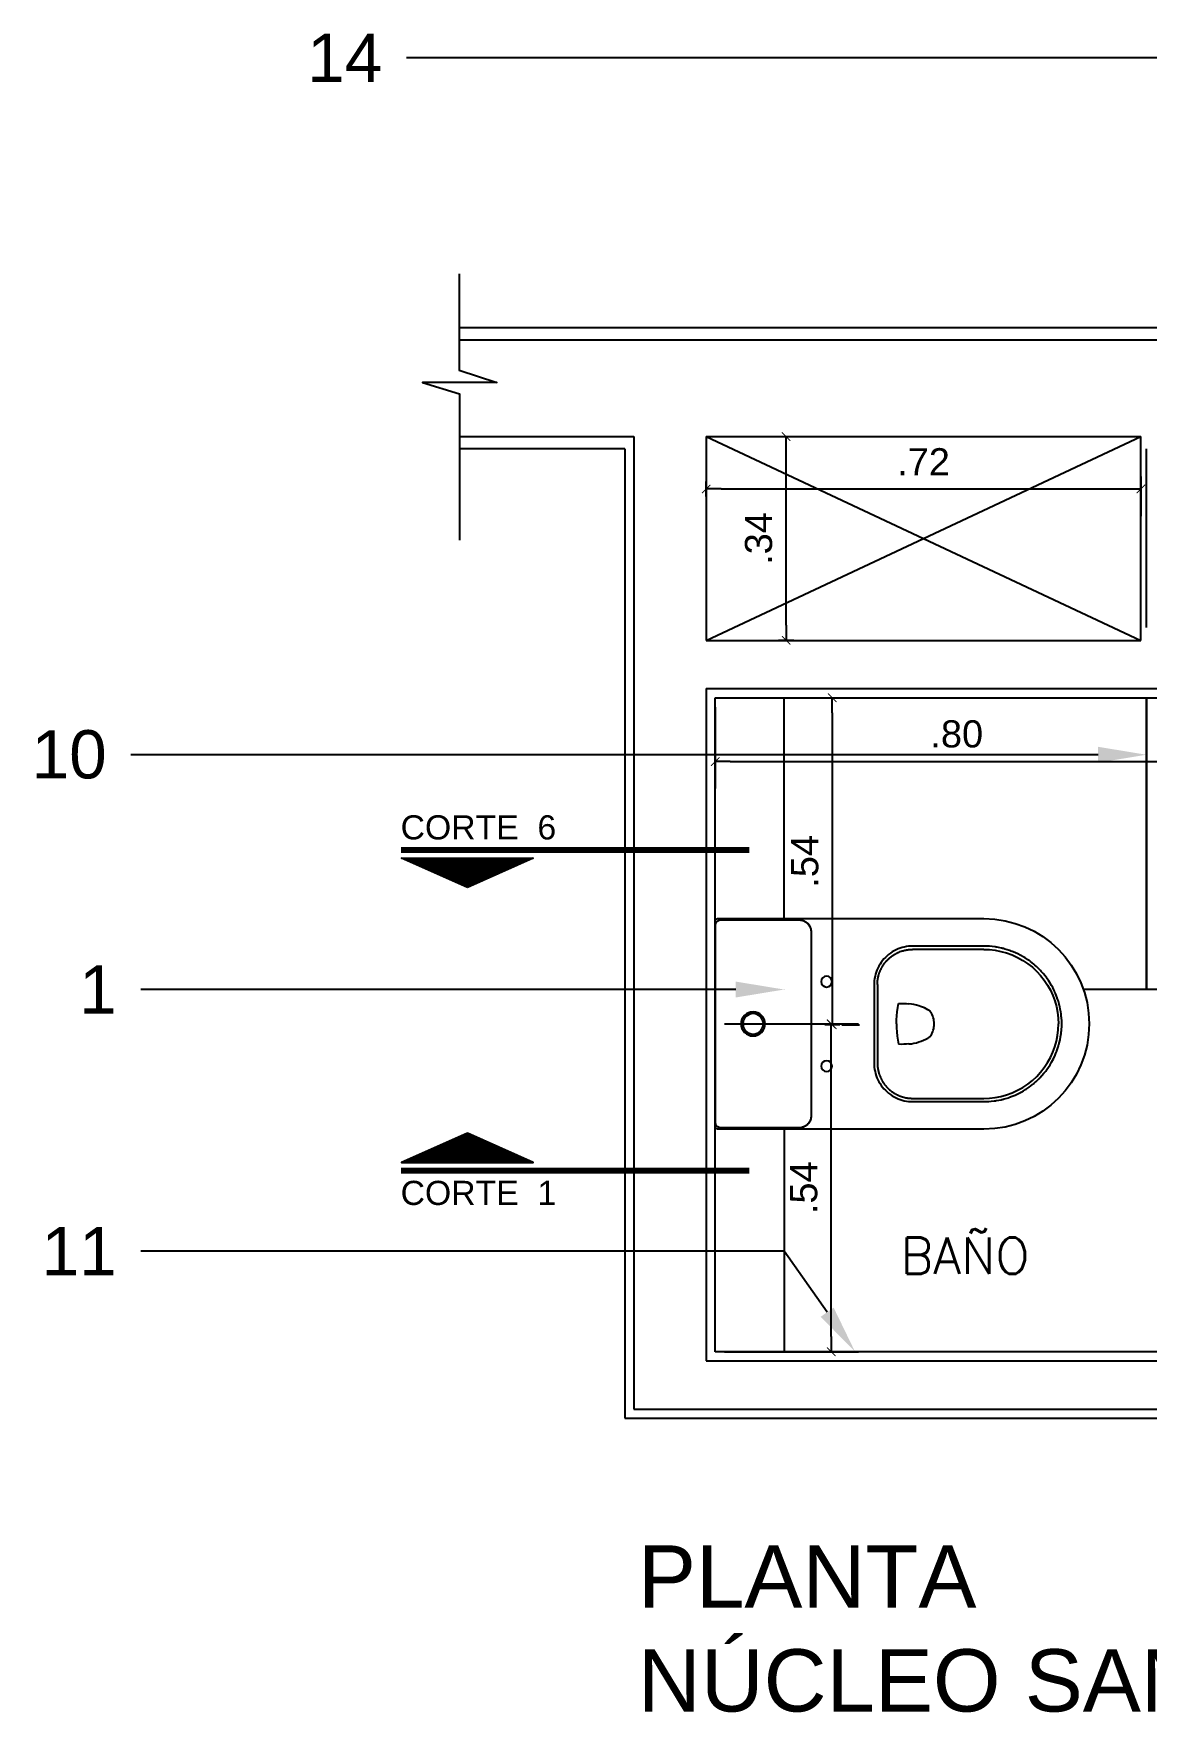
# Model space of a CAD drawing. Header units: metres. Extents: x 198 to 412, y -54 to 17.
# Drawn here: x 249.584 to 251.427, y -3.518 to -0.737 of the extents above; entities that cross this region are included whole.
import ezdxf
from ezdxf import colors
from ezdxf.entities.mleader import LeaderData, LeaderLine
from ezdxf.math import Vec2, Vec3

# ---------------------------------------------------------------- set-up
doc = ezdxf.new("R2010")
doc.units = ezdxf.units.M
doc.header["$LTSCALE"] = 10
doc.linetypes.add('HIDDEN', pattern=[0.375, 0.25, -0.125])
for name, color, linetype in [('02', 2, 'Continuous'), ('A-EQUIPAMIENTO FIJO', 1, 'Continuous'), ('A-MUROS', 6, 'Continuous'), ('A-Proyección', 1, 'HIDDEN'), ('A-Revoques', 1, 'Continuous'), ('A-Texto', 3, 'Continuous'), ('A-TEXTOS', 2, 'Continuous'), ('TCOTA', 1, 'Continuous'), ('Texto', 3, 'Continuous'), ('TM-REVEST', 252, 'Continuous')]:
    doc.layers.add(name, color=color, linetype=linetype)
doc.styles.add('ARIAL', font='arial.ttf')
doc.styles.get("Standard").update_dxf_attribs({"font": 'arial.ttf'})
doc.styles.add('T12', font='romans.shx', dxfattribs={"height": 0.12})
doc.dimstyles.new('ST-COTA-25', dxfattribs={"dimscale": 0.25, "dimtxt": 0.18, "dimasz": 0.1, "dimexe": 0.18, "dimexo": 0.0625, "dimgap": 0.09, "dimtad": 1, "dimzin": 4, "dimdsep": 46, "dimtxsty": 'ARIAL', "dimblk1": 'COTA_N', "dimblk2": 'COTA_N', "dimsah": 1, "dimcen": 0.09, "dimclrd": 8, "dimclre": 8, "dimclrt": 1, "dimadec": 0, "dimazin": 0, "dimtfac": 1, "dimtix": 1, "dimtmove": 0, "dimatfit": 3, "dimldrblk": 'COTA_N', "dimfxl": 0.18, "dimtolj": 1, "dimtzin": 0, "dimarcsym": 0})

# ---------------------------------------------------------------- blocks, each defined once
blk = doc.blocks.new('P230+cd23f_p')
at = {"layer": 'A-EQUIPAMIENTO FIJO'}
for p, q in [((-146.3, 0), (146.3, 0)), ((146.3, 0), (147.1, 0)), ((162.3, 0), (170.4, 0)), ((-174.4, -4), (-174.4, -445)), ((-172.3, -10), (-172.3, -138.8)), ((-172.3, -10), (-172.3, -10)), ((-172.3, -10), (-172.3, -138.8)), ((-170.4, 0), (-162.3, 0)), ((-162.3, 0), (-147.5, 0)), ((-147.5, 0), (-147.5, 0)), ((-147.5, 0), (-147.1, 0)), ((-147.1, 0), (-146.3, 0)), ((147.1, 0), (147.5, 0)), ((147.5, 0), (147.5, 0)), ((147.5, 0), (162.3, 0)), ((172.3, -138.8), (172.3, -10)), ((172.3, -10), (172.3, -10)), ((172.3, -138.8), (172.3, -10)), ((174.4, -445), (174.4, -4)), ((-172.3, -138.8), (-172.3, -138.8)), ((172.3, -138.8), (172.3, -138.8)), ((-152.3, -158.8), (152.3, -158.8)), ((-152.3, -158.8), (-152.3, -158.8)), ((-152.3, -158.8), (152.3, -158.8)), ((152.3, -158.8), (152.3, -158.8)), ((-65, -263.2), (65, -263.2)), ((-65, -268.6), (65, -268.6)), ((-33.8, -303.8), (-33.7, -303.5)), ((33.7, -303.5), (33.8, -303.8)), ((-128.8, -445), (-128.8, -327)), ((-123.4, -445), (-123.4, -327)), ((123.4, -327), (123.4, -445)), ((128.8, -327), (128.8, -445))]:
    blk.add_line(p, q, dxfattribs=at)
for points in [[(-172.3, -138.8, 0), (-172.2, -140.5, 0), (-172, -142.1, 0), (-171.7, -143.8, 0), (-171.2, -145.4, 0), (-170.6, -147, 0), (-169.8, -148.5, 0), (-168.9, -149.9, 0), (-167.9, -151.3, 0), (-166.8, -152.5, 0), (-165.6, -153.7, 0), (-164.3, -154.8, 0), (-162.9, -155.7, 0), (-161.5, -156.6, 0), (-159.9, -157.3, 0), (-158.3, -157.9, 0), (-156.7, -158.3, 0), (-155.3, -158.6, 0), (-153.8, -158.7, 0), (-152.3, -158.8, 0)], [(-172.3, -138.8, 0), (-172.3, -139.8, 0), (-172.2, -140.8, 0), (-172.1, -141.8, 0), (-171.9, -142.9, 0), (-171.7, -143.9, 0), (-171.4, -144.9, 0), (-171, -145.8, 0), (-170.6, -146.8, 0), (-170.2, -147.7, 0), (-169.7, -148.7, 0), (-169.2, -149.6, 0), (-168.6, -150.4, 0), (-168, -151.3, 0), (-167.3, -152.1, 0), (-166.6, -152.8, 0), (-165.8, -153.5, 0), (-165.1, -154.2, 0), (-164.2, -154.8, 0), (-163.4, -155.4, 0), (-162.5, -156, 0), (-161.6, -156.5, 0), (-160.7, -157, 0), (-159.7, -157.4, 0), (-158.7, -157.7, 0), (-157.7, -158, 0), (-156.7, -158.3, 0), (-155.7, -158.5, 0), (-154.7, -158.6, 0), (-153.6, -158.7, 0), (-152.6, -158.8, 0), (-152.4, -158.8, 0)], [(152.3, -158.8, 0), (154, -158.7, 0), (155.7, -158.5, 0), (157.3, -158.1, 0), (158.9, -157.7, 0), (160.5, -157, 0), (162, -156.3, 0), (163.5, -155.4, 0), (164.8, -154.4, 0), (166.1, -153.3, 0), (167.3, -152.1, 0), (168.3, -150.8, 0), (169.3, -149.4, 0), (170.1, -147.9, 0), (170.8, -146.4, 0), (171.4, -144.8, 0), (171.8, -143.2, 0), (172.1, -141.7, 0), (172.3, -140.3, 0), (172.3, -138.8, 0)], [(152.5, -158.8, 0), (153.3, -158.8, 0), (154.3, -158.7, 0), (155.4, -158.5, 0), (156.4, -158.4, 0), (157.4, -158.1, 0), (158.4, -157.8, 0), (159.4, -157.5, 0), (160.3, -157.1, 0), (161.3, -156.7, 0), (162.2, -156.2, 0), (163.1, -155.6, 0), (164, -155, 0), (164.8, -154.4, 0), (165.6, -153.7, 0), (166.4, -153, 0), (167.1, -152.3, 0), (167.7, -151.5, 0), (168.4, -150.7, 0), (169, -149.9, 0), (169.5, -149, 0), (170, -148.1, 0), (170.5, -147.1, 0), (170.9, -146.2, 0), (171.3, -145.2, 0), (171.6, -144.2, 0), (171.8, -143.2, 0), (172, -142.2, 0), (172.2, -141.1, 0), (172.3, -140.1, 0), (172.3, -139.1, 0), (172.3, -138.8, 0)], [(-128.8, -327, 0), (-128.7, -323.6, 0), (-128.5, -320.1, 0), (-128, -316.6, 0), (-127.3, -313.1, 0), (-126.4, -309.6, 0), (-125.3, -306.1, 0), (-124.1, -302.8, 0), (-122.6, -299.5, 0), (-120.9, -296.2, 0), (-119.1, -293.1, 0), (-117.1, -290.1, 0), (-114.9, -287.2, 0), (-112.6, -284.5, 0), (-110.1, -281.9, 0), (-107.5, -279.4, 0), (-104.8, -277, 0), (-101.9, -274.9, 0), (-98.9, -272.9, 0), (-95.8, -271.1, 0), (-92.5, -269.4, 0), (-89.2, -267.9, 0), (-85.9, -266.7, 0), (-82.4, -265.6, 0), (-78.9, -264.7, 0), (-75.4, -264, 0), (-71.9, -263.5, 0), (-68.4, -263.3, 0), (-65, -263.2, 0)], [(-65, -268.6, 0), (-66.2, -268.6, 0), (-67.6, -268.6, 0), (-68.7, -268.7, 0), (-69.9, -268.8, 0), (-71, -268.9, 0), (-71.9, -269, 0), (-73.1, -269.2, 0), (-74.2, -269.3, 0), (-75.2, -269.5, 0), (-76.1, -269.7, 0), (-77.4, -269.9, 0), (-78.8, -270.2, 0), (-80, -270.5, 0), (-81.2, -270.8, 0), (-82.3, -271.2, 0), (-83.1, -271.4, 0), (-83.9, -271.7, 0), (-84.7, -271.9, 0), (-85.5, -272.3, 0), (-86.3, -272.6, 0), (-87.2, -272.9, 0), (-88.2, -273.4, 0), (-89, -273.8, 0), (-89.6, -274, 0), (-90.2, -274.3, 0), (-90.9, -274.7, 0), (-91.7, -275.1, 0), (-92.4, -275.4, 0), (-92.8, -275.7, 0), (-93.5, -276.1, 0), (-94.1, -276.4, 0), (-94.7, -276.7, 0), (-95.3, -277.1, 0), (-95.9, -277.4, 0), (-96.7, -277.9, 0), (-97.2, -278.3, 0), (-98, -278.8, 0), (-98.8, -279.3, 0), (-99.7, -280, 0), (-100.6, -280.6, 0), (-101.2, -281.1, 0), (-101.9, -281.7, 0), (-102.3, -282, 0), (-102.9, -282.5, 0), (-103.7, -283.2, 0), (-104.3, -283.8, 0), (-104.7, -284.2, 0), (-105.1, -284.6, 0), (-105.5, -285, 0), (-105.9, -285.4, 0), (-106.3, -285.7, 0), (-106.7, -286.2, 0), (-107.5, -286.9, 0), (-108.4, -287.9, 0), (-109.2, -288.7, 0), (-109.8, -289.5, 0), (-110.5, -290.3, 0), (-111.1, -291.1, 0), (-111.8, -292, 0), (-112.5, -292.9, 0), (-113.1, -293.9, 0), (-113.7, -294.7, 0), (-114.4, -295.8, 0), (-114.8, -296.4, 0), (-115.1, -296.9, 0), (-115.4, -297.4, 0), (-115.7, -298, 0), (-116, -298.6, 0), (-116.3, -299.1, 0), (-116.4, -299.4, 0), (-116.6, -299.6, 0), (-116.7, -299.9, 0), (-116.9, -300.2, 0), (-117.1, -300.6, 0), (-117.4, -301.3, 0), (-117.7, -301.9, 0), (-118, -302.4, 0), (-118.2, -302.9, 0), (-118.4, -303.4, 0), (-118.7, -304.1, 0), (-119, -304.8, 0), (-119.7, -306.5, 0), (-120.3, -307.9, 0), (-120.8, -309.4, 0), (-121.2, -311, 0), (-121.6, -312.6, 0), (-122, -314.2, 0), (-122.3, -315.8, 0), (-122.5, -316.9, 0), (-122.7, -318, 0), (-122.9, -319.1, 0), (-123, -320.3, 0), (-123.1, -321.2, 0), (-123.2, -322.1, 0), (-123.3, -322.8, 0), (-123.3, -323.5, 0), (-123.3, -324.2, 0), (-123.4, -325.1, 0), (-123.4, -325.4, 0), (-123.4, -325.6, 0), (-123.4, -325.8, 0), (-123.4, -326.2, 0), (-123.4, -326.4, 0), (-123.4, -326.6, 0), (-123.4, -326.7, 0), (-123.4, -326.8, 0), (-123.4, -327, 0)], [(65, -263.2, 0), (68.4, -263.3, 0), (71.9, -263.5, 0), (75.4, -264, 0), (78.9, -264.7, 0), (82.4, -265.6, 0), (85.9, -266.7, 0), (89.2, -267.9, 0), (92.5, -269.4, 0), (95.8, -271.1, 0), (98.9, -272.9, 0), (101.9, -274.9, 0), (104.8, -277, 0), (107.5, -279.4, 0), (110.1, -281.9, 0), (112.6, -284.5, 0), (114.9, -287.2, 0), (117.1, -290.1, 0), (119.1, -293.1, 0), (120.9, -296.2, 0), (122.6, -299.5, 0), (124.1, -302.8, 0), (125.3, -306.1, 0), (126.4, -309.6, 0), (127.3, -313.1, 0), (128, -316.6, 0), (128.5, -320.1, 0), (128.7, -323.6, 0), (128.8, -327, 0)], [(65, -268.6, 0), (66.2, -268.6, 0), (67.6, -268.6, 0), (68.7, -268.7, 0), (69.9, -268.8, 0), (71, -268.9, 0), (71.9, -269, 0), (73.1, -269.2, 0), (74.2, -269.3, 0), (75.2, -269.5, 0), (76.1, -269.7, 0), (77.4, -269.9, 0), (78.8, -270.2, 0), (80, -270.5, 0), (81.2, -270.8, 0), (82.3, -271.2, 0), (83.1, -271.4, 0), (83.9, -271.7, 0), (84.7, -271.9, 0), (85.5, -272.3, 0), (86.3, -272.6, 0), (87.2, -272.9, 0), (88.3, -273.5, 0), (89.2, -273.9, 0), (89.8, -274.1, 0), (90.7, -274.6, 0), (91.6, -275, 0), (92.4, -275.4, 0), (92.9, -275.7, 0), (93.7, -276.2, 0), (94.3, -276.5, 0), (95.1, -276.9, 0), (95.7, -277.3, 0), (96.6, -277.8, 0), (97.2, -278.3, 0), (98, -278.8, 0), (98.8, -279.3, 0), (99.7, -280, 0), (100.6, -280.6, 0), (101.4, -281.3, 0), (102.1, -281.9, 0), (102.8, -282.4, 0), (103.8, -283.3, 0), (104.8, -284.2, 0), (105.6, -285, 0), (106.3, -285.7, 0), (106.8, -286.2, 0), (107.5, -286.9, 0), (108.5, -288, 0), (109.2, -288.8, 0), (109.9, -289.5, 0), (110.5, -290.3, 0), (111.1, -291.1, 0), (112, -292.2, 0), (112.8, -293.4, 0), (113.6, -294.6, 0), (114.4, -295.8, 0), (114.8, -296.6, 0), (115.2, -297.2, 0), (115.6, -297.9, 0), (116, -298.6, 0), (116.3, -299.1, 0), (116.5, -299.5, 0), (116.7, -299.8, 0), (116.8, -300.1, 0), (117.1, -300.6, 0), (117.5, -301.4, 0), (117.8, -302.1, 0), (118.1, -302.6, 0), (118.3, -303.2, 0), (118.7, -304, 0), (119, -304.8, 0), (119.8, -306.8, 0), (120.4, -308.4, 0), (121, -310.3, 0), (121.5, -312.1, 0), (121.9, -313.8, 0), (122.3, -315.8, 0), (122.5, -316.9, 0), (122.7, -318, 0), (122.9, -319.1, 0), (123, -320.3, 0), (123.1, -321.2, 0), (123.2, -322.1, 0), (123.3, -322.8, 0), (123.3, -323.5, 0), (123.3, -324.2, 0), (123.4, -325.1, 0), (123.4, -325.4, 0), (123.4, -325.7, 0), (123.4, -326.2, 0), (123.4, -326.4, 0), (123.4, -326.6, 0), (123.4, -326.7, 0), (123.4, -326.8, 0), (123.4, -327, 0)], [(0, -300, 0), (-6.7, -300.4, 0), (-13.4, -300.9, 0), (-20.2, -301.6, 0), (-27, -302.4, 0), (-33.7, -303.5, 0)], [(0, -300, 0), (6.7, -300.4, 0), (13.4, -300.9, 0), (20.2, -301.6, 0), (27, -302.4, 0), (33.7, -303.5, 0)], [(-23.5, -352.3, 0), (-25.1, -349.4, 0), (-26.5, -346.4, 0), (-27.8, -343.3, 0), (-29, -340.2, 0), (-30, -337.1, 0), (-31.2, -333.1, 0), (-32.1, -329, 0), (-32.8, -324.9, 0), (-33.3, -320.8, 0)], [(33.3, -320.8, 0), (32.8, -324.9, 0), (32.1, -329, 0), (31.2, -333.1, 0), (30, -337.1, 0), (28.7, -341, 0), (27.2, -344.8, 0), (25.4, -348.6, 0), (23.5, -352.3, 0)], [(-15.5, -359.4, 0), (-16.7, -358.8, 0), (-17.9, -358.2, 0), (-19, -357.4, 0), (-20.1, -356.5, 0), (-20.9, -355.8, 0), (-21.6, -355, 0), (-22.3, -354.1, 0), (-22.9, -353.2, 0), (-23.5, -352.3, 0)], [(0, -362.5, 0), (-2.7, -362.5, 0), (-5.3, -362.2, 0), (-7.9, -361.8, 0), (-10.4, -361.2, 0), (-12.9, -360.4, 0), (-15.5, -359.4, 0)], [(15.5, -359.4, 0), (12.9, -360.4, 0), (10.4, -361.2, 0), (7.9, -361.8, 0), (5.3, -362.2, 0), (2.7, -362.5, 0), (0, -362.5, 0)], [(23.5, -352.3, 0), (22.8, -353.5, 0), (22, -354.6, 0), (21.1, -355.6, 0), (20.1, -356.5, 0), (19, -357.4, 0), (17.9, -358.2, 0), (16.7, -358.8, 0), (15.5, -359.4, 0)], [(0, -573.8, 0), (-0.4, -573.8, 0), (-0.6, -573.8, 0), (-0.6, -573.8, 0), (-0.6, -573.8, 0), (-0.6, -573.8, 0), (-0.6, -573.8, 0), (-0.6, -573.8, 0), (-0.6, -573.8, 0), (-4.8, -573.8, 0), (-10.1, -573.4, 0), (-12.7, -573.2, 0), (-13, -573.2, 0), (-13.2, -573.2, 0), (-13.2, -573.2, 0), (-13.2, -573.2, 0), (-13.2, -573.2, 0), (-13.2, -573.2, 0), (-13.2, -573.2, 0), (-13.2, -573.2, 0), (-13.2, -573.2, 0), (-16.5, -572.8, 0), (-19.7, -572.3, 0), (-24.3, -571.5, 0), (-28.8, -570.6, 0), (-29.3, -570.5, 0), (-29.8, -570.3, 0), (-30.3, -570.2, 0), (-30.8, -570.1, 0), (-31.3, -570, 0), (-31.8, -569.9, 0), (-32.3, -569.7, 0), (-32.7, -569.6, 0), (-34.6, -569.1, 0), (-37.4, -568.3, 0), (-40.1, -567.4, 0), (-42.5, -566.6, 0), (-42.8, -566.5, 0), (-43, -566.4, 0), (-43.3, -566.3, 0), (-43.6, -566.2, 0), (-43.8, -566.2, 0), (-44.1, -566.1, 0), (-44.4, -566, 0), (-47.3, -564.9, 0), (-50.1, -563.7, 0), (-52.6, -562.6, 0), (-52.8, -562.5, 0), (-53, -562.4, 0), (-53.2, -562.3, 0), (-53.5, -562.2, 0), (-54, -562, 0), (-56.2, -560.9, 0), (-60, -559, 0), (-63.6, -557, 0), (-67.3, -554.9, 0), (-71.9, -551.9, 0), (-73.9, -550.5, 0), (-74.2, -550.4, 0), (-74.4, -550.2, 0), (-74.6, -550, 0), (-74.8, -549.9, 0), (-75.1, -549.7, 0), (-75.3, -549.6, 0), (-75.5, -549.4, 0), (-79.6, -546.3, 0), (-83.6, -543.1, 0), (-87, -540.1, 0), (-88.4, -538.7, 0), (-88.6, -538.5, 0), (-88.8, -538.3, 0), (-89, -538.2, 0), (-89.2, -538, 0), (-89.4, -537.8, 0), (-89.6, -537.6, 0), (-92.3, -534.9, 0), (-94.9, -532.1, 0), (-97.2, -529.6, 0), (-98.1, -528.5, 0), (-98.2, -528.4, 0), (-98.4, -528.2, 0), (-98.5, -528.1, 0), (-98.6, -528, 0), (-98.7, -527.8, 0), (-98.8, -527.7, 0), (-98.9, -527.6, 0), (-101.1, -524.8, 0), (-103.3, -522, 0), (-103.7, -521.4, 0), (-104.2, -520.8, 0), (-104.6, -520.3, 0), (-105, -519.7, 0), (-105.4, -519.1, 0), (-105.8, -518.6, 0), (-106.2, -518, 0), (-106.6, -517.4, 0), (-109.2, -513.4, 0), (-110.4, -511.4, 0), (-111, -510.4, 0), (-111.3, -509.9, 0), (-111.5, -509.6, 0), (-111.6, -509.5, 0), (-111.6, -509.4, 0), (-111.6, -509.4, 0), (-111.6, -509.4, 0), (-111.6, -509.3, 0), (-111.6, -509.3, 0), (-111.6, -509.3, 0), (-111.6, -509.3, 0), (-111.6, -509.3, 0), (-111.6, -509.3, 0), (-111.6, -509.3, 0), (-111.6, -509.3, 0), (-111.6, -509.3, 0), (-111.7, -509.3, 0), (-111.7, -509.3, 0), (-111.7, -509.2, 0), (-111.8, -509.1, 0), (-111.9, -508.9, 0), (-112, -508.6, 0), (-112.4, -508, 0), (-112.9, -507, 0), (-113.3, -506.4, 0), (-113.3, -506.3, 0), (-113.5, -506, 0), (-113.6, -505.7, 0), (-113.8, -505.4, 0), (-114, -505.1, 0), (-114.1, -504.8, 0), (-115.8, -501.4, 0), (-117.7, -497.5, 0), (-119.3, -493.6, 0), (-120.7, -490.1, 0), (-121.3, -488.5, 0), (-121.3, -488.3, 0), (-121.4, -488.1, 0), (-121.5, -487.9, 0), (-121.6, -487.7, 0), (-121.6, -487.5, 0), (-121.7, -487.3, 0), (-122.9, -483.6, 0), (-124, -479.9, 0), (-124.2, -479.1, 0), (-124.5, -478.3, 0), (-124.7, -477.4, 0), (-124.9, -476.6, 0), (-125.1, -475.7, 0), (-125.3, -474.9, 0), (-125.5, -474.1, 0), (-126.6, -469, 0), (-127, -466.8, 0), (-127, -466.6, 0), (-127.1, -466.4, 0), (-127.1, -466.2, 0), (-127.1, -466, 0), (-127.2, -465.5, 0), (-127.5, -463.5, 0), (-128.1, -458.9, 0), (-128.5, -454.3, 0), (-128.8, -449.6, 0), (-128.8, -445, 0)], [(-123.4, -445, 0), (-123, -454.3, 0), (-122, -463.7, 0), (-120.1, -473.2, 0), (-117.5, -482.6, 0), (-114.2, -491.8, 0), (-110.1, -500.8, 0), (-105.2, -509.4, 0), (-99.7, -517.6, 0), (-93.7, -525.3, 0), (-87, -532.5, 0), (-79.9, -539, 0), (-72.2, -545, 0), (-64.2, -550.4, 0), (-55.8, -555.1, 0), (-47, -559.1, 0), (-38, -562.4, 0), (-28.7, -565, 0), (-19.3, -566.9, 0), (-9.7, -568, 0), (0, -568.4, 0)], [(128.8, -445, 0), (128.8, -448.9, 0), (128.6, -452.9, 0), (128.3, -456.8, 0), (127.7, -462, 0), (127.4, -464.2, 0), (127.4, -464.5, 0), (127.3, -464.7, 0), (127.3, -465, 0), (127.2, -465.3, 0), (127.2, -465.5, 0), (127.2, -465.8, 0), (127.1, -466, 0), (126.4, -469.8, 0), (125.6, -473.6, 0), (125.4, -474.7, 0), (125.1, -475.6, 0), (124.9, -476.6, 0), (124.6, -477.6, 0), (124.4, -478.6, 0), (123, -483.5, 0), (122.3, -485.6, 0), (122, -486.5, 0), (121.9, -486.6, 0), (121.9, -486.8, 0), (121.9, -486.9, 0), (121.8, -487, 0), (121.8, -487.1, 0), (121.7, -487.2, 0), (121.7, -487.3, 0), (120, -492, 0), (118, -496.7, 0), (115.9, -501.3, 0), (113.6, -505.8, 0), (113.4, -506.1, 0), (113.4, -506.2, 0), (113.3, -506.3, 0), (113.3, -506.4, 0), (113.2, -506.5, 0), (113.2, -506.6, 0), (113.1, -506.6, 0), (112.9, -507.1, 0), (112.4, -507.9, 0), (112, -508.7, 0), (111.8, -509.1, 0), (111.7, -509.2, 0), (111.7, -509.3, 0), (111.6, -509.3, 0), (111.6, -509.3, 0), (111.6, -509.3, 0), (111.6, -509.3, 0), (111.6, -509.3, 0), (110.8, -510.8, 0), (109.9, -512.3, 0), (109, -513.7, 0), (108.1, -515.2, 0), (107.1, -516.6, 0), (106, -518.2, 0), (104.7, -520.1, 0), (102.6, -522.9, 0), (100.5, -525.7, 0), (100, -526.2, 0), (99.6, -526.7, 0), (99.1, -527.3, 0), (98.8, -527.7, 0), (98.6, -528, 0), (98.3, -528.3, 0), (98.1, -528.6, 0), (97.8, -528.8, 0), (95.6, -531.4, 0), (93.3, -533.9, 0), (91.2, -536, 0), (91, -536.3, 0), (90.7, -536.5, 0), (90.4, -536.8, 0), (90.1, -537.1, 0), (89.8, -537.3, 0), (89.6, -537.6, 0), (85.8, -541.1, 0), (81.9, -544.5, 0), (78.4, -547.3, 0), (76.8, -548.5, 0), (76.1, -549, 0), (76, -549.1, 0), (75.9, -549.1, 0), (75.8, -549.2, 0), (75.7, -549.2, 0), (75.7, -549.3, 0), (75.6, -549.3, 0), (75.5, -549.4, 0), (71.6, -552.1, 0), (67.6, -554.7, 0), (63.5, -557.1, 0), (60.7, -558.6, 0), (57.9, -560.1, 0), (55.4, -561.3, 0), (55.2, -561.4, 0), (54.9, -561.5, 0), (54.7, -561.7, 0), (54.5, -561.8, 0), (54.2, -561.9, 0), (54, -562, 0), (53.7, -562.1, 0), (53.5, -562.2, 0), (48.4, -564.4, 0), (46.2, -565.3, 0), (45.2, -565.7, 0), (45, -565.7, 0), (44.9, -565.8, 0), (44.8, -565.8, 0), (44.6, -565.9, 0), (44.5, -565.9, 0), (44.4, -566, 0), (41.1, -567.1, 0), (37.8, -568.2, 0), (37, -568.4, 0), (36.3, -568.6, 0), (35.5, -568.8, 0), (34.8, -569.1, 0), (34, -569.3, 0), (33.1, -569.5, 0), (31.8, -569.9, 0), (26.5, -571.1, 0), (21.2, -572.1, 0), (15.8, -572.9, 0), (15.1, -573, 0), (14.8, -573, 0), (14.5, -573, 0), (14.3, -573, 0), (13.4, -573.1, 0), (11.9, -573.3, 0), (9.2, -573.5, 0), (4.4, -573.8, 0), (1.3, -573.8, 0), (0.9, -573.8, 0), (0.8, -573.8, 0), (0.8, -573.8, 0), (0.8, -573.8, 0), (0.8, -573.8, 0), (0.8, -573.8, 0), (0.5, -573.8, 0), (0, -573.8, 0)], [(123.4, -445, 0), (123, -454.3, 0), (122, -463.7, 0), (120.1, -473.2, 0), (117.5, -482.6, 0), (114.2, -491.8, 0), (110.1, -500.8, 0), (105.2, -509.4, 0), (99.7, -517.6, 0), (93.7, -525.3, 0), (87, -532.5, 0), (79.9, -539, 0), (72.2, -545, 0), (64.2, -550.4, 0), (55.8, -555.1, 0), (47, -559.1, 0), (38, -562.4, 0), (28.7, -565, 0), (19.3, -566.9, 0), (9.7, -568, 0), (0, -568.4, 0)]]:
    blk.add_polyline3d(points, dxfattribs=at)
for centre, radius in [((0, -62.7), 20), ((0, -62.7), 17), ((-70, -184.4), 9), ((70, -184.4), 9)]:
    blk.add_circle(centre, radius, dxfattribs=at)
for centre, radius, start, end in [((-170.4, -4), 4, 90, 180), ((-162.3, -10), 10, 114.5584, 175.4865), ((-162.3, -10), 10, 175.4978, 180), ((-162.3, -10), 10, 112.355, 114.5705), ((-162.3, -10), 10, 89.9998, 112.3626), ((162.3, -10), 10, 67.6393, 90.0002), ((162.3, -10), 10, 65.4505, 67.6469), ((162.3, -10), 10, 4.524, 65.4626), ((170.4, -4), 4, 0, 90), ((162.3, -10), 10, 0, 4.5127), ((104.2, -308.3), 138.1, 178.1307, 185.1864), ((-104.2, -308.3), 138.1, 354.8136, 1.8693), ((0, -445), 174.4, 180, 0)]:
    blk.add_arc(centre, radius, start, end, dxfattribs=at)
blk = doc.blocks.new('COTA_N')
for p, q in [((-1, 0), (0, 0)), ((0, 0.5), (0, -0.5))]:
    blk.add_line(p, q)
at = {"color": 3, "const_width": 0.065}
blk.add_lwpolyline([(0.14, 0.14), (0.28, 0.28), (0, 0), (-0.14, -0.14), (-0.28, -0.28)], dxfattribs=at)
blk = doc.blocks.new('*D247')
at = {"layer": 'Defpoints', "color": 0, "transparency": 16777216}
for p in [(250.7127, -2.3775), (250.9048, -2.3775), (250.7127, -2.9206)]:
    blk.add_point(p, dxfattribs=at)
at = {"layer": 'TCOTA', "color": 8, "lineweight": -2, "transparency": 16777216}
for p, q in [((250.7283, -2.3775), (250.9498, -2.3775)), ((250.9048, -2.8956), (250.9048, -2.4025)), ((250.7283, -2.9206), (250.9498, -2.9206))]:
    blk.add_line(p, q, dxfattribs=at)
at = {"layer": 'TCOTA', "color": 8, "lineweight": -2, "transparency": 16777216, "xscale": 0.025, "yscale": 0.025, "zscale": 0.025}
for p, rotation in [((250.9048, -2.3775), 90), ((250.9048, -2.9206), 270)]:
    blk.add_blockref('COTA_N', p, dxfattribs=dict(at, rotation=rotation))
at = {"layer": 'TCOTA', "color": 1, "transparency": 16777216, "insert": (250.8595, -2.649), "char_height": 0.045, "attachment_point": 5, "rotation": 90, "style": 'ARIAL'}
blk.add_mtext('\\A1;.54', dxfattribs=at)
blk = doc.blocks.new('*D248')
at = {"layer": 'Defpoints', "color": 0, "transparency": 16777216}
for p in [(250.9048, -1.8371), (250.9066, -2.3792), (250.9066, -2.3792)]:
    blk.add_point(p, dxfattribs=at)
at = {"layer": 'TCOTA', "color": 8, "lineweight": -2, "transparency": 16777216}
for p, q in [((250.9066, -1.8621), (250.9066, -2.3542)), ((250.9205, -1.8371), (250.9516, -1.8371)), ((250.9222, -2.3792), (250.9516, -2.3792))]:
    blk.add_line(p, q, dxfattribs=at)
at = {"layer": 'TCOTA', "color": 8, "lineweight": -2, "transparency": 16777216, "xscale": 0.025, "yscale": 0.025, "zscale": 0.025}
for p, rotation in [((250.9066, -1.8371), 90), ((250.9066, -2.3792), 270)]:
    blk.add_blockref('COTA_N', p, dxfattribs=dict(at, rotation=rotation))
at = {"layer": 'TCOTA', "color": 1, "transparency": 16777216, "insert": (250.8612, -2.1082), "char_height": 0.045, "attachment_point": 5, "rotation": 90, "style": 'ARIAL'}
blk.add_mtext('\\A1;.54', dxfattribs=at)
blk = doc.blocks.new('*D249')
at = {"layer": 'Defpoints', "color": 0, "transparency": 16777216}
for p in [(250.7127, -1.8371), (251.5127, -1.8371), (251.5127, -1.9428)]:
    blk.add_point(p, dxfattribs=at)
at = {"layer": 'TCOTA', "color": 8, "lineweight": -2, "transparency": 16777216}
for p, q in [((250.7127, -1.8527), (250.7127, -1.9878)), ((251.5127, -1.8527), (251.5127, -1.9878)), ((250.7377, -1.9428), (251.4877, -1.9428))]:
    blk.add_line(p, q, dxfattribs=at)
at = {"layer": 'TCOTA', "color": 8, "lineweight": -2, "transparency": 16777216, "xscale": 0.025, "yscale": 0.025, "zscale": 0.025, "rotation": 180}
blk.add_blockref('COTA_N', (250.7127, -1.9428), dxfattribs=at)
at = {"layer": 'TCOTA', "color": 8, "lineweight": -2, "transparency": 16777216, "xscale": 0.025, "yscale": 0.025, "zscale": 0.025}
blk.add_blockref('COTA_N', (251.5127, -1.9428), dxfattribs=at)
at = {"layer": 'TCOTA', "color": 1, "transparency": 16777216, "insert": (251.1127, -1.8973), "char_height": 0.045, "attachment_point": 5, "style": 'ARIAL'}
blk.add_mtext('\\A1;.80', dxfattribs=at)
blk = doc.blocks.new('*D279')
at = {"layer": 'Defpoints', "color": 0, "transparency": 16777216}
for p in [(250.6977, -1.4045), (250.8302, -1.4045), (250.6977, -1.7421)]:
    blk.add_point(p, dxfattribs=at)
at = {"layer": 'TCOTA', "color": 8, "lineweight": -2, "transparency": 16777216}
for p, q in [((250.7133, -1.4045), (250.8752, -1.4045)), ((250.8302, -1.7171), (250.8302, -1.4295)), ((250.7133, -1.7421), (250.8752, -1.7421))]:
    blk.add_line(p, q, dxfattribs=at)
at = {"layer": 'TCOTA', "color": 8, "lineweight": -2, "transparency": 16777216, "xscale": 0.025, "yscale": 0.025, "zscale": 0.025}
for p, rotation in [((250.8302, -1.4045), 90), ((250.8302, -1.7421), 270)]:
    blk.add_blockref('COTA_N', p, dxfattribs=dict(at, rotation=rotation))
at = {"layer": 'TCOTA', "color": 1, "transparency": 16777216, "insert": (250.7847, -1.5733), "char_height": 0.045, "attachment_point": 5, "rotation": 90, "style": 'ARIAL'}
blk.add_mtext('\\A1;.34', dxfattribs=at)
blk = doc.blocks.new('*D280')
at = {"layer": 'Defpoints', "color": 0, "transparency": 16777216}
for p in [(250.6977, -1.4549), (251.4177, -1.4549), (251.4177, -1.4913)]:
    blk.add_point(p, dxfattribs=at)
at = {"layer": 'TCOTA', "color": 8, "lineweight": -2, "transparency": 16777216}
for p, q in [((250.6977, -1.4705), (250.6977, -1.5363)), ((251.4177, -1.4705), (251.4177, -1.5363)), ((250.7227, -1.4913), (251.3927, -1.4913))]:
    blk.add_line(p, q, dxfattribs=at)
at = {"layer": 'TCOTA', "color": 8, "lineweight": -2, "transparency": 16777216, "xscale": 0.025, "yscale": 0.025, "zscale": 0.025, "rotation": 180}
blk.add_blockref('COTA_N', (250.6977, -1.4913), dxfattribs=at)
at = {"layer": 'TCOTA', "color": 8, "lineweight": -2, "transparency": 16777216, "xscale": 0.025, "yscale": 0.025, "zscale": 0.025}
blk.add_blockref('COTA_N', (251.4177, -1.4913), dxfattribs=at)
at = {"layer": 'TCOTA', "color": 1, "transparency": 16777216, "insert": (251.0577, -1.4462), "char_height": 0.045, "attachment_point": 5, "style": 'ARIAL'}
blk.add_mtext('\\A1;.72', dxfattribs=at)

msp = doc.modelspace()

# ---------------------------------------------------------------- hatches: boundary and pattern name
at = {"layer": 'Texto'}
h = msp.add_hatch(dxfattribs=at)
h.set_pattern_fill('_USER', color=251, scale=0.0025, angle=270, pattern_type=0)
h.set_pattern_definition([(270, (1546.0765686, -371.6106225), (0.0025, -5e-19), [])])
h.paths.add_polyline_path([(250.3022, -2.1515), (250.1931, -2.1029), (250.4114, -2.1029)])
h = msp.add_hatch(dxfattribs=at)
h.set_pattern_fill('_USER', color=251, scale=0.0025, angle=270, pattern_type=0)
h.set_pattern_definition([(270, (1546.0765686, -372.1490778), (0.0025, -5e-19), [])])
h.paths.add_polyline_path([(250.3022, -2.5585), (250.1931, -2.6072), (250.4114, -2.6072)])

# ---------------------------------------------------------------- linework, layer by layer
at = {"layer": '02', "color": 3}
msp.add_lwpolyline([(250.2884, -1.1349), (250.2884, -1.2942), (250.3509, -1.315), (250.2277, -1.315), (250.289, -1.3335), (250.289, -1.5759)], dxfattribs=at)
at = {"layer": 'A-EQUIPAMIENTO FIJO'}
for points in [[(251.4268, -1.7206), (251.4268, -1.4245)], [(250.8268, -2.3206), (250.8268, -2.3206)]]:
    msp.add_lwpolyline(points, dxfattribs=at)
at = {"layer": 'A-MUROS', "transparency": 33554687}
for p, q in [((254.1626, -1.2445), (250.2884, -1.2445)), ((250.2884, -1.4045), (250.5777, -1.4045)), ((250.5777, -1.4045), (250.5777, -3.0156)), ((250.6977, -1.4045), (251.4177, -1.4045)), ((250.6977, -1.4045), (250.6977, -1.7421)), ((251.4177, -1.7421), (251.4177, -1.4045)), ((250.6977, -1.7421), (251.4177, -1.7421)), ((250.6977, -1.8221), (250.6977, -2.9356)), ((250.6977, -1.8221), (251.4977, -1.8221)), ((250.6977, -2.9356), (251.6916, -2.9356)), ((250.5777, -3.0156), (251.6916, -3.0156))]:
    msp.add_line(p, q, dxfattribs=at)
at = {"layer": 'A-Proyección', "transparency": 33554687}
for p, q in [((250.6977, -1.7421), (251.4177, -1.4045)), ((250.6977, -1.4045), (251.4177, -1.7421))]:
    msp.add_line(p, q, dxfattribs=at)
at = {"layer": 'A-Revoques', "transparency": 33554687}
for p, q in [((253.9329, -1.2245), (250.2884, -1.2245)), ((250.5627, -1.4245), (250.2884, -1.4245)), ((250.5627, -1.4245), (250.5627, -3.0306)), ((250.7127, -1.8371), (251.5127, -1.8371)), ((250.7127, -2.9206), (250.7127, -1.8371)), ((251.6916, -2.9206), (250.7127, -2.9206)), ((250.5627, -3.0306), (251.6916, -3.0306))]:
    msp.add_line(p, q, dxfattribs=at)
at = {"layer": 'Texto', "color": 251, "const_width": 0.01}
for points in [[(250.1925, -2.0895), (250.7691, -2.0895)], [(250.1925, -2.6205), (250.7691, -2.6205)]]:
    msp.add_lwpolyline(points, dxfattribs=at)
at = {"layer": 'Texto', "color": 251}
for points in [[(250.3022, -2.1515), (250.1931, -2.1029), (250.4114, -2.1029)], [(250.3022, -2.5585), (250.1931, -2.6072), (250.4114, -2.6072)]]:
    msp.add_lwpolyline(points, close=True, dxfattribs=at)
at = {"layer": 'TM-REVEST'}
msp.add_line((250.8268, -2.5518), (250.8268, -2.9206), dxfattribs=at)
for points in [[(251.5127, -1.7206), (252.0268, -1.7206), (252.0268, -2.3206), (251.4268, -2.3206)], [(250.8268, -2.2051), (250.8268, -1.8371), (251.4268, -1.8371), (251.4268, -2.3206), (251.3226, -2.3206)], [(251.4268, -2.3206), (251.4268, -1.8371)]]:
    msp.add_lwpolyline(points, dxfattribs=at)

# ---------------------------------------------------------------- block references
at = {"layer": 'A-EQUIPAMIENTO FIJO', "transparency": 33554687, "xscale": -0.001000000000000004, "yscale": 0.001000000000000004, "zscale": 0.001000000000000003, "rotation": 90}
msp.add_blockref('P230+cd23f_p', (250.7127, -2.3775), dxfattribs=at)

# ---------------------------------------------------------------- texts
at = {"layer": 'A-Texto', "transparency": 33554687, "style": 'T12'}
msp.add_text('BAÑO', height=0.06, dxfattribs=at).set_placement((251.0198, -2.7917))
at = {"layer": 'A-TEXTOS', "insert": (250.5847, -3.2416), "char_height": 0.103182, "width": 3.312434, "attachment_point": 1}
msp.add_mtext('PLANTA \\PNÚCLEO SANITARIO 2', dxfattribs=at)
at = {"layer": 'Texto', "char_height": 0.04, "width": 0.382711, "style": 'ARIAL'}
for s, insert, attachment_point in [('CORTE  6', (250.1916, -2.0319), 1), ('CORTE  1', (250.1916, -2.6781), 7)]:
    msp.add_mtext(s, dxfattribs=dict(at, insert=insert, attachment_point=attachment_point))

# ---------------------------------------------------------------- dimensions: what is measured, and where the dimension line sits
at = {"layer": 'TCOTA'}
for base, p1, p2, picture, middle in [((251.4177, -1.4913), (250.6977, -1.4549), (251.4177, -1.4549), '*D280', (251.0577, -1.4462)), ((251.5127, -1.9428), (250.7127, -1.8371), (251.5127, -1.8371), '*D249', (251.1127, -1.8973))]:
    dim = msp.add_linear_dim(base=base, p1=p1, p2=p2, dimstyle='ST-COTA-25', dxfattribs=at)
    dim.commit()
    dim.dimension.update_dxf_attribs({"geometry": picture, "text_midpoint": middle})
for base, p1, p2, picture, middle in [((250.8302, -1.4045), (250.6977, -1.7421), (250.6977, -1.4045), '*D279', (250.7847, -1.5733)), ((250.9066, -2.3792), (250.9048, -1.8371), (250.9066, -2.3792), '*D248', (250.8612, -2.1082)), ((250.9048, -2.3775), (250.7127, -2.9206), (250.7127, -2.3775), '*D247', (250.8595, -2.649))]:
    dim = msp.add_linear_dim(base=base, p1=p1, p2=p2, angle=90, dimstyle='ST-COTA-25', dxfattribs=at)
    dim.commit()
    dim.dimension.update_dxf_attribs({"geometry": picture, "text_midpoint": middle})

# ---------------------------------------------------------------- leaders
at = {"layer": 'A-TEXTOS'}
ml = msp.add_multileader_mtext('Standard', dxfattribs=at)
ml.set_content('14', color=256, style='ARIAL')
ml.set_leader_properties(color=1)
ml.build(insert=Vec2(0, 0))
ml.multileader.update_dxf_attribs({"has_text_frame": 1, "arrow_head_size": 0.08, "scale": 0.02})
ctx = ml.context
ctx.base_point, ctx.scale, ctx.char_height, ctx.arrow_head_size, ctx.landing_gap_size, ctx.plane_origin = Vec3(250.0144, -0.7768), 0.02, 0.08, 0.08, 0.04, Vec3(251.9392, -0.7768)
ctx.text_align_type = 2
notes = []
notes.append((ctx, [(0, (1, 1, 0), (252.087, -0.7768), (-1, 0), 1.8858, [(0, [(252.5768, -1.5106)], 0, [])])]))
ctx.mtext.insert, ctx.mtext.alignment, ctx.mtext.flow_direction = Vec3(250.1612, -0.7368), 3, 5
ml = msp.add_multileader_mtext('Standard', dxfattribs=at)
ml.set_content('10', color=256, style='ARIAL')
ml.set_leader_properties(color=1)
ml.build(insert=Vec2(0, 0))
ml.multileader.update_dxf_attribs({"has_text_frame": 1, "arrow_head_size": 0.08, "scale": 0.02})
ctx = ml.context
ctx.base_point, ctx.scale, ctx.char_height, ctx.arrow_head_size, ctx.landing_gap_size, ctx.plane_origin = Vec3(249.558, -1.9316), 0.02, 0.08, 0.08, 0.04, Vec3(251.4828, -1.9316)
ctx.text_align_type = 2
notes.append((ctx, [(0, (1, 1, 0), (249.9048, -1.9316), (-1, 0), 0.16, [(0, [(251.4268, -1.9316)], 0, [])])]))
ctx.mtext.insert, ctx.mtext.alignment, ctx.mtext.flow_direction = Vec3(249.7048, -1.8909), 3, 5
ml = msp.add_multileader_mtext('Standard', dxfattribs=at)
ml.set_content('1', color=256, style='ARIAL')
ml.set_leader_properties(color=1)
ml.build(insert=Vec2(0, 0))
ml.multileader.update_dxf_attribs({"has_text_frame": 1, "arrow_head_size": 0.08, "scale": 0.02})
ctx = ml.context
ctx.base_point, ctx.scale, ctx.char_height, ctx.arrow_head_size, ctx.landing_gap_size, ctx.plane_origin = Vec3(249.6519, -2.3206), 0.02, 0.08, 0.08, 0.04, Vec3(251.4993, -2.3206)
ctx.text_align_type = 2
notes.append((ctx, [(0, (1, 1, 0), (249.9213, -2.3206), (-1, 0), 0.16, [(0, [(250.8268, -2.3206)], 0, [])])]))
ctx.mtext.insert, ctx.mtext.alignment, ctx.mtext.flow_direction = Vec3(249.7213, -2.2806), 3, 5
ml = msp.add_multileader_mtext('Standard', dxfattribs=at)
ml.set_content('11', color=256, style='ARIAL')
ml.set_leader_properties(color=1)
ml.build(insert=Vec2(0, 0))
ml.multileader.update_dxf_attribs({"has_text_frame": 1, "arrow_head_size": 0.08, "scale": 0.02})
ctx = ml.context
ctx.base_point, ctx.scale, ctx.char_height, ctx.arrow_head_size, ctx.landing_gap_size, ctx.plane_origin = Vec3(249.5897, -2.7542), 0.02, 0.08, 0.08, 0.04, Vec3(251.4828, -2.7542)
ctx.text_align_type = 2
notes.append((ctx, [(0, (1, 1, 0), (250.8268, -2.7542), (-1, 0), 1.0655, [(0, [(250.9442, -2.9206)], 0, [])])]))
ctx.mtext.insert, ctx.mtext.alignment, ctx.mtext.flow_direction = Vec3(249.7213, -2.7142), 3, 5
for ctx, leaders in notes:
    for number, flags, end, landing, length, lines in leaders:
        leader = LeaderData()
        leader.index, (leader.has_last_leader_line, leader.has_dogleg_vector, leader.attachment_direction) = number, flags
        leader.last_leader_point, leader.dogleg_vector, leader.dogleg_length = Vec3(end), Vec3(landing), length
        for number, points, colour, breaks in lines:
            line = LeaderLine()
            line.index, line.vertices, line.color, line.breaks = number, Vec3.list(points), colors.encode_raw_color(colour), breaks
            leader.lines.append(line)
        ctx.leaders.append(leader)

doc.saveas('drawing.dxf')
